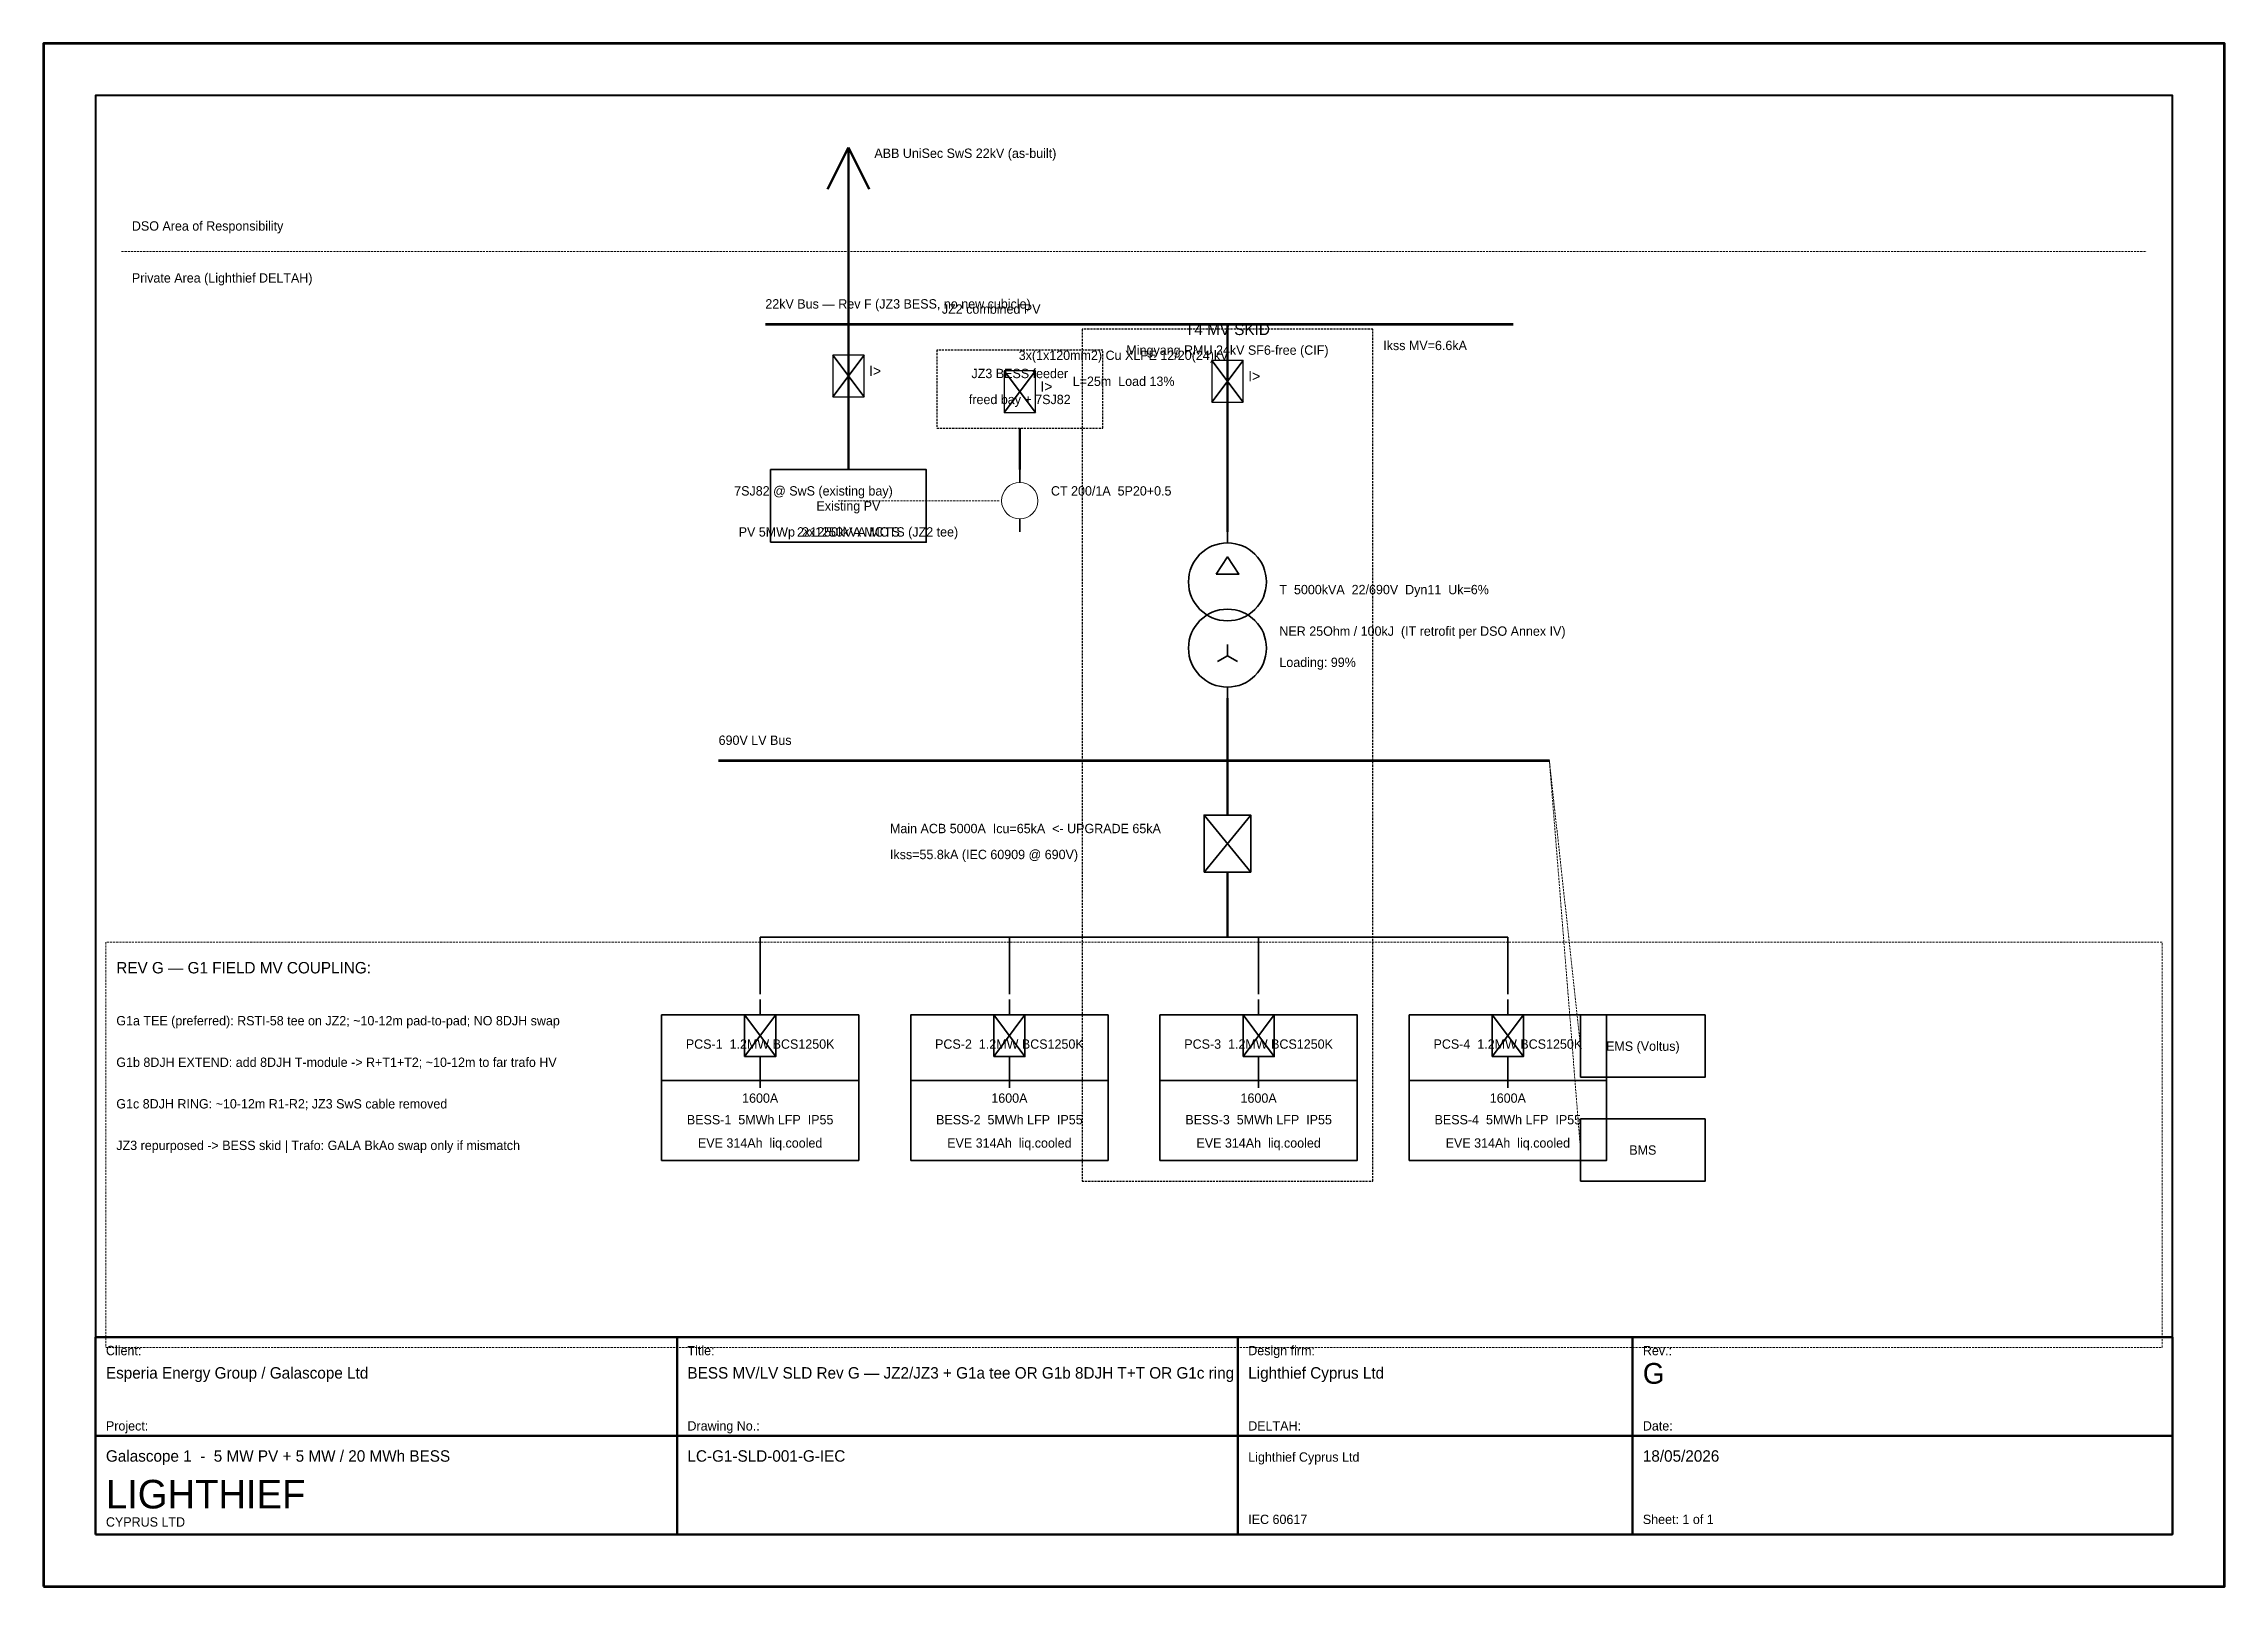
# Model space of a CAD drawing. Header units: millimetres. Extents: x 0 to 420, y 0 to 297.
import ezdxf
from ezdxf.enums import TextEntityAlignment as Align

# ---------------------------------------------------------------- set-up
doc = ezdxf.new("R2010")
doc.units = ezdxf.units.MM
doc.linetypes.add('DASHED2', pattern=[0.6, 0.4, -0.2])
for name, color, linetype, lineweight in [('ANN', 8, 'Continuous', 18), ('BNDRY', 3, 'Continuous', 18), ('CTRL', 4, 'Continuous', 18), ('DIM', 8, 'Continuous', 13), ('FRAME', 7, 'Continuous', 50), ('LV', 2, 'Continuous', 35), ('MV', 1, 'Continuous', 50), ('SYM', 7, 'Continuous', 35), ('TITLE', 7, 'Continuous', 25)]:
    doc.layers.add(name, color=color, linetype=linetype, lineweight=lineweight)

# ---------------------------------------------------------------- blocks, each defined once
blk = doc.blocks.new('_CB2')
for p, q in [((-3, -4), (3, 4)), ((3, -4), (-3, 4))]:
    blk.add_line(p, q)
at = {"lineweight": 25}
blk.add_lwpolyline([(-3, -4), (3, -4), (3, 4), (-3, 4)], close=True, dxfattribs=at)
blk.add_text('I>', height=2).set_placement((4, 0))
blk = doc.blocks.new('_CT2')
for p, q in [((0, 3.5), (0, 6)), ((0, -6), (0, -3.5))]:
    blk.add_line(p, q)
at = {"lineweight": 20}
blk.add_circle((0, 0), 3.5, dxfattribs=at)
blk = doc.blocks.new('_TX2')
for p, q in [((0, 13.88), (0, 17.88)), ((0, -7.88), (-1.91, -8.98)), ((0, -7.88), (0, -5.67)), ((0, -7.88), (1.91, -8.98)), ((0, -13.88), (0, -17.88))]:
    blk.add_line(p, q)
blk.add_lwpolyline([(-2.2, 7.88), (0, 11.18), (2.2, 7.88)], close=True)
at = {"lineweight": 35}
for centre in [(0, 6.38), (0, -6.38)]:
    blk.add_circle(centre, 7.5, dxfattribs=at)
blk = doc.blocks.new('_ACB_M2')
for p, q in [((0, 5.5), (0, 8.5)), ((-4.5, -5.5), (4.5, 5.5)), ((4.5, -5.5), (-4.5, 5.5)), ((0, -5.5), (0, -8.5))]:
    blk.add_line(p, q)
at = {"lineweight": 35}
blk.add_lwpolyline([(-4.5, -5.5), (4.5, -5.5), (4.5, 5.5), (-4.5, 5.5)], close=True, dxfattribs=at)
blk = doc.blocks.new('_ACB_B2')
for p, q in [((0, 4), (0, 7)), ((-3, -4), (3, 4)), ((3, -4), (-3, 4)), ((0, -4), (0, -7))]:
    blk.add_line(p, q)
at = {"lineweight": 35}
blk.add_lwpolyline([(-3, -4), (3, -4), (3, 4), (-3, 4)], close=True, dxfattribs=at)

msp = doc.modelspace()

# ---------------------------------------------------------------- linework, layer by layer
at = {"layer": 'BNDRY', "linetype": 'DASHED2', "lineweight": 18}
msp.add_line((15, 257), (405, 257), dxfattribs=at)
at = {"layer": 'CTRL', "linetype": 'DASHED2', "lineweight": 13}
for p, q in [((184, 209), (153, 209)), ((296, 104), (290, 159)), ((296, 84), (290, 159))]:
    msp.add_line(p, q, dxfattribs=at)
at = {"layer": 'DIM', "linetype": 'DASHED2'}
msp.add_lwpolyline([(12, 46), (408, 46), (408, 124), (12, 124)], close=True, dxfattribs=at)
at = {"layer": 'FRAME'}
for p, q in [((122, 10), (122, 48)), ((230, 10), (230, 48)), ((306, 10), (306, 48)), ((10, 29), (410, 29))]:
    msp.add_line(p, q, dxfattribs=at)
at = {"layer": 'FRAME', "lineweight": 70}
msp.add_lwpolyline([(0, 0), (420, 0), (420, 297), (0, 297)], close=True, dxfattribs=at)
at = {"layer": 'FRAME', "lineweight": 40}
msp.add_lwpolyline([(10, 48), (410, 48), (410, 287), (10, 287)], close=True, dxfattribs=at)
at = {"layer": 'FRAME', "lineweight": 50}
msp.add_lwpolyline([(10, 10), (410, 10), (410, 48), (10, 48)], close=True, dxfattribs=at)
at = {"layer": 'LV', "lineweight": 50}
for p, q in [((228, 171), (228, 159)), ((228, 159), (228, 148.5)), ((228, 137.5), (228, 125))]:
    msp.add_line(p, q, dxfattribs=at)
at = {"layer": 'LV', "lineweight": 70}
msp.add_line((130, 159), (290, 159), dxfattribs=at)
at = {"layer": 'LV', "lineweight": 35}
msp.add_line((138, 125), (282, 125), dxfattribs=at)
at = {"layer": 'LV'}
for p, q in [((138, 125), (138, 114)), ((186, 125), (186, 114)), ((234, 125), (234, 114)), ((282, 125), (282, 114)), ((138, 102), (138, 96)), ((186, 102), (186, 96)), ((234, 102), (234, 96)), ((282, 102), (282, 96))]:
    msp.add_line(p, q, dxfattribs=at)
at = {"layer": 'MV'}
for p, q in [((155, 277), (151, 269)), ((155, 277), (159, 269)), ((155, 243), (155, 215))]:
    msp.add_line(p, q, dxfattribs=at)
at = {"layer": 'MV', "lineweight": 50}
for p, q in [((155, 277), (155, 243)), ((228, 243), (228, 223)), ((188, 223), (188, 215)), ((228, 223), (228, 203))]:
    msp.add_line(p, q, dxfattribs=at)
at = {"layer": 'MV', "lineweight": 70}
msp.add_line((139, 243), (283, 243), dxfattribs=at)
at = {"layer": 'MV', "linetype": 'DASHED2', "lineweight": 40}
msp.add_line((188, 243), (228, 243), dxfattribs=at)
at = {"layer": 'SYM'}
for p, q in [((119, 97.4), (157, 97.4)), ((167, 97.4), (205, 97.4)), ((215, 97.4), (253, 97.4)), ((263, 97.4), (301, 97.4))]:
    msp.add_line(p, q, dxfattribs=at)
at = {"layer": 'SYM', "linetype": 'DASHED2', "lineweight": 25}
for points in [[(200, 78), (256, 78), (256, 242), (200, 242)], [(172, 223), (204, 223), (204, 238), (172, 238)]]:
    msp.add_lwpolyline(points, close=True, dxfattribs=at)
at = {"layer": 'SYM'}
for points in [[(140, 201), (170, 201), (170, 215), (140, 215)], [(296, 98), (320, 98), (320, 110), (296, 110)], [(296, 78), (320, 78), (320, 90), (296, 90)]]:
    msp.add_lwpolyline(points, close=True, dxfattribs=at)
at = {"layer": 'SYM', "lineweight": 35}
for points in [[(119, 82), (157, 82), (157, 110), (119, 110)], [(167, 82), (205, 82), (205, 110), (167, 110)], [(215, 82), (253, 82), (253, 110), (215, 110)], [(263, 82), (301, 82), (301, 110), (263, 110)]]:
    msp.add_lwpolyline(points, close=True, dxfattribs=at)

# ---------------------------------------------------------------- block references
at = {"layer": 'SYM'}
for name, p in [('_CB2', (155, 233)), ('_CB2', (228, 232)), ('_CB2', (188, 230)), ('_CT2', (188, 209)), ('_TX2', (228, 187)), ('_ACB_M2', (228, 143)), ('_ACB_B2', (138, 106)), ('_ACB_B2', (186, 106)), ('_ACB_B2', (234, 106)), ('_ACB_B2', (282, 106))]:
    msp.add_blockref(name, p, dxfattribs=at)

# ---------------------------------------------------------------- texts
at = {"layer": 'ANN'}
for s, height, p in [('ABB UniSec SwS 22kV (as-built)', 1.8, (160, 275)), ('22kV Bus — Rev F (JZ3 BESS, no new cubicle)', 1.8, (139, 246)), ('CT 200/1A  5P20+0.5', 1.8, (194, 210)), ('T  5000kVA  22/690V  Dyn11  Uk=6%', 1.8, (238, 191)), ('690V LV Bus', 1.8, (130, 162)), ('Main ACB 5000A  Icu=65kA  <- UPGRADE 65kA', 1.8, (163, 145)), ('REV G — G1 FIELD MV COUPLING:', 2.2, (14, 118))]:
    msp.add_text(s, height=height, dxfattribs=at).set_placement(p)
for s, height, p in [('T4 MV SKID', 2.2, (228, 242)), ('3x(1x120mm2) Cu XLPE 12/20(24)kV', 1.8, (208, 237)), ('JZ3 BESS feeder', 1.8, (188, 233.5)), ('Existing PV', 1.8, (155, 208)), ('PV 5MWp  2x1250kVA MCTS (JZ2 tee)', 1.8, (155, 203)), ('PCS-1  1.2MW BCS1250K', 1.8, (138, 104.4)), ('PCS-2  1.2MW BCS1250K', 1.8, (186, 104.4)), ('PCS-3  1.2MW BCS1250K', 1.8, (234, 104.4)), ('PCS-4  1.2MW BCS1250K', 1.8, (282, 104.4)), ('EMS (Voltus)', 1.8, (308, 104)), ('BESS-1  5MWh LFP  IP55', 1.8, (138, 89.84)), ('BESS-2  5MWh LFP  IP55', 1.8, (186, 89.84)), ('BESS-3  5MWh LFP  IP55', 1.8, (234, 89.84)), ('BESS-4  5MWh LFP  IP55', 1.8, (282, 89.84)), ('BMS', 1.8, (308, 84))]:
    msp.add_text(s, height=height, dxfattribs=at).set_placement(p, align=Align.MIDDLE_CENTER)
at = {"layer": 'BNDRY'}
for s, p in [('DSO Area of Responsibility', (17, 261)), ('Private Area (Lighthief DELTAH)', (17, 251))]:
    msp.add_text(s, height=1.8, dxfattribs=at).set_placement(p)
at = {"layer": 'CTRL'}
msp.add_text('7SJ82 @ SwS (existing bay)', height=1.8, dxfattribs=at).set_placement((133, 210))
at = {"layer": 'DIM'}
for s, p in [('JZ2 combined PV', (173, 245)), ('Ikss MV=6.6kA', (258, 238)), ('NER 25Ohm / 100kJ  (IT retrofit per DSO Annex IV)', (238, 183)), ('Loading: 99%', (238, 177)), ('Ikss=55.8kA (IEC 60909 @ 690V)', (163, 140)), ('G1a TEE (preferred): RSTI-58 tee on JZ2; ~10-12m pad-to-pad; NO 8DJH swap', (14, 108)), ('G1b 8DJH EXTEND: add 8DJH T-module -> R+T1+T2; ~10-12m to far trafo HV', (14, 100)), ('G1c 8DJH RING: ~10-12m R1-R2; JZ3 SwS cable removed', (14, 92)), ('JZ3 repurposed -> BESS skid | Trafo: GALA BkAo swap only if mismatch', (14, 84)), ('IEC 60617', (232, 12))]:
    msp.add_text(s, height=1.8, dxfattribs=at).set_placement(p)
for s, p in [('Mingyang RMU 24kV SF6-free (CIF)', (228, 238)), ('L=25m  Load 13%', (208, 232)), ('freed bay + 7SJ82', (188, 228.5)), ('2x1250kVA MCTS', (155, 203)), ('1600A', (138, 94)), ('1600A', (186, 94)), ('1600A', (234, 94)), ('1600A', (282, 94)), ('EVE 314Ah  liq.cooled', (138, 85.36)), ('EVE 314Ah  liq.cooled', (186, 85.36)), ('EVE 314Ah  liq.cooled', (234, 85.36)), ('EVE 314Ah  liq.cooled', (282, 85.36))]:
    msp.add_text(s, height=1.8, dxfattribs=at).set_placement(p, align=Align.MIDDLE_CENTER)
at = {"layer": 'TITLE'}
for s, height, p in [('Client:', 1.8, (12, 44.5)), ('Title:', 1.8, (124, 44.5)), ('Design firm:', 1.8, (232, 44.5)), ('Rev.:', 1.8, (308, 44.5)), ('Esperia Energy Group / Galascope Ltd', 2.2, (12, 40)), ('BESS MV/LV SLD Rev G — JZ2/JZ3 + G1a tee OR G1b 8DJH T+T OR G1c ring', 2.2, (124, 40)), ('Lighthief Cyprus Ltd', 2.2, (232, 40)), ('G', 4, (308, 39)), ('Project:', 1.8, (12, 30)), ('Drawing No.:', 1.8, (124, 30)), ('DELTAH:', 1.8, (232, 30)), ('Date:', 1.8, (308, 30)), ('Galascope 1  -  5 MW PV + 5 MW / 20 MWh BESS', 2.2, (12, 24)), ('LC-G1-SLD-001-G-IEC', 2.2, (124, 24)), ('Lighthief Cyprus Ltd', 1.8, (232, 24)), ('18/05/2026', 2.2, (308, 24)), ('LIGHTHIEF', 5.5, (12, 15)), ('CYPRUS LTD', 1.8, (12, 11.5)), ('Sheet: 1 of 1', 1.8, (308, 12))]:
    msp.add_text(s, height=height, dxfattribs=at).set_placement(p)

doc.saveas('drawing.dxf')
